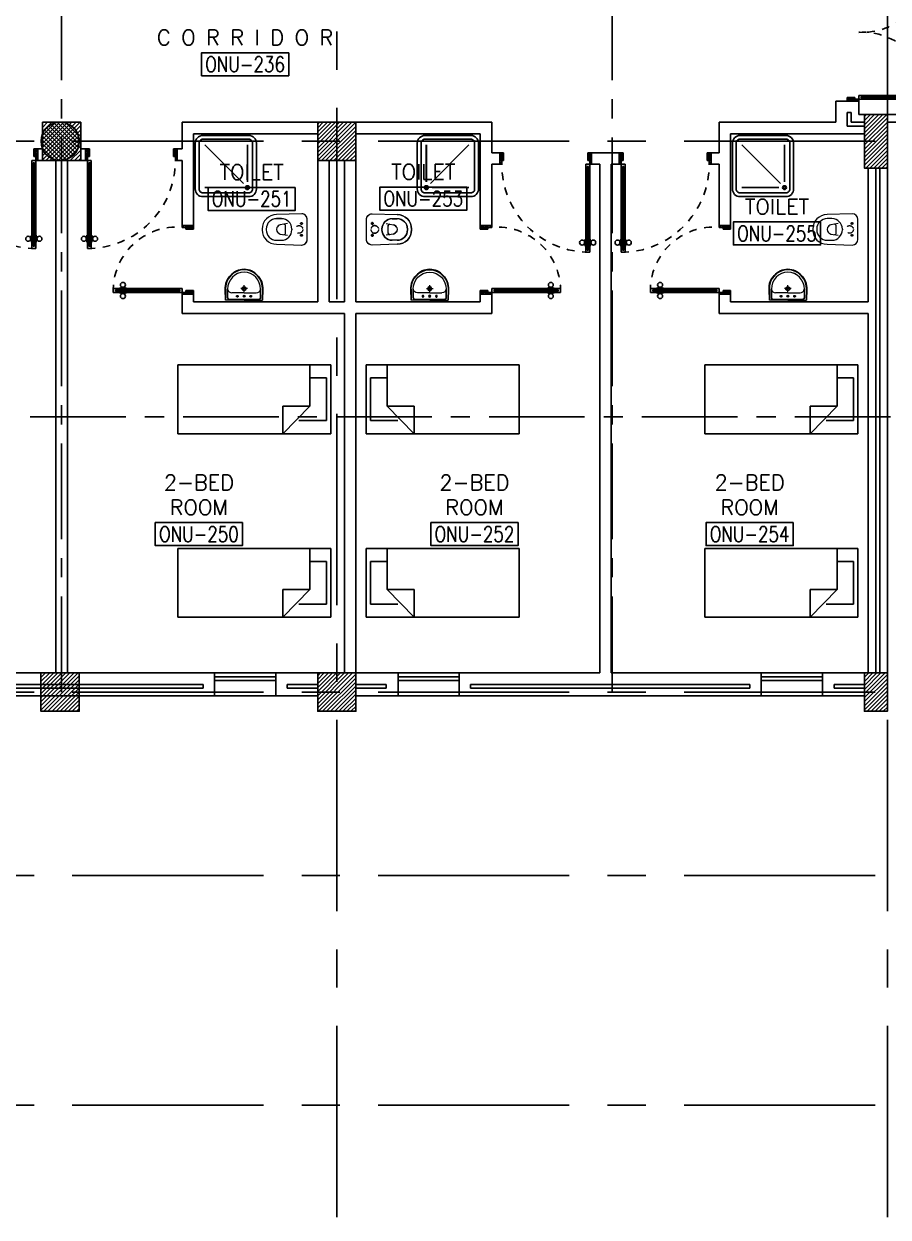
# Model space of a CAD drawing. Extents: x 88852.7 to 88945.7, y 39921.6 to 40001.1.
# Drawn here: x 88881.88 to 88893.18, y 39921.62 to 39937.22 of the extents above; entities that cross this region are included whole.
import ezdxf
from ezdxf.enums import TextEntityAlignment as Align

# ---------------------------------------------------------------- set-up
doc = ezdxf.new("R2010")
doc.units = 0
doc.header["$MEASUREMENT"] = 0
for name, pattern in [('CENTER', [2, 1.25, -0.25, 0.25, -0.25]), ('CENTERX2', [4, 2.5, -0.5, 0.5, -0.5]), ('DASHED', [0.75, 0.5, -0.25]), ('HIDDEN', [0.375, 0.25, -0.125]), ('HIDDEN2', [0.1875, 0.125, -0.0625])]:
    doc.linetypes.add(name, pattern=pattern)
doc.layers.get('0').update_dxf_attribs({"color": 11, "linetype": 'CONTINUOUS'})
for name, color, linetype in [('AXES', 11, 'CENTERX2'), ('AXES1', 11, 'CENTER'), ('COL', 11, 'CONTINUOUS'), ('DOOR', 11, 'CONTINUOUS'), ('EJ', 11, 'CONTINUOUS'), ('FIX', 11, 'CONTINUOUS'), ('FUR', 11, 'CONTINUOUS'), ('HAT', 11, 'CONTINUOUS'), ('INSUL', 11, 'CONTINUOUS'), ('RM-BOX', 11, 'CONTINUOUS'), ('RM-NAME', 11, 'CONTINUOUS'), ('RM-NO', 11, 'CONTINUOUS'), ('ROOF', 11, 'CONTINUOUS'), ('WALL', 11, 'CONTINUOUS'), ('WIN', 11, 'CONTINUOUS')]:
    doc.layers.add(name, color=color, linetype=linetype)
doc.styles.add('ROMANS', font='ROMANS.shx', dxfattribs={"width": 0.6})

# ---------------------------------------------------------------- blocks, each defined once
blk = doc.blocks.new('*X110')
at = {"color": 0}
for p, q in [((84179, 10675), (84665, 11161)), ((84179, 10729), (84612, 11161)), ((84179, 10782), (84559, 11161)), ((84179, 10835), (84506, 11161)), ((84179, 10888), (84453, 11161)), ((84179, 10941), (84400, 11161)), ((84179, 10994), (84347, 11161)), ((84179, 11047), (84294, 11161)), ((84179, 11100), (84240, 11161)), ((84179, 11153), (84187, 11161)), ((84218, 10661), (84679, 11122)), ((84271, 10661), (84679, 11069)), ((84324, 10661), (84679, 11016)), ((84377, 10661), (84679, 10963)), ((84430, 10661), (84679, 10910)), ((84483, 10661), (84679, 10857)), ((84536, 10661), (84679, 10804)), ((84589, 10661), (84679, 10751)), ((84642, 10661), (84679, 10698))]:
    blk.add_line(p, q, dxfattribs=at)
blk = doc.blocks.new('COL50')
at = {"layer": 'COL'}
blk.add_lwpolyline([(-250, 250), (-250, -250), (250, -250), (250, 250)], close=True, dxfattribs=at)
blk = doc.blocks.new('SHR1')
at = {"layer": 'FIX'}
for p, q in [((-196, 196), (-700, 700)), ((-143, 218), (-143, 700)), ((-218, 143), (-700, 143))]:
    blk.add_line(p, q, dxfattribs=at)
for points in [[(-825, 125), (-825, 725, -0.414214), (-725, 825), (-125, 825, -0.414214), (-25, 725), (-25, 125, -0.414214), (-125, 25), (-725, 25, -0.414214)], [(-775, 125), (-775, 725, -0.414214), (-725, 775), (-125, 775, -0.414214), (-75, 725), (-75, 125, -0.414214), (-125, 75), (-725, 75, -0.414214)]]:
    blk.add_lwpolyline(points, format="xyb", close=True, dxfattribs=at)
for radius in [25, 15]:
    blk.add_circle((-143, 143), radius, dxfattribs=at)
blk = doc.blocks.new('WC1')
at = {"layer": 'FIX', "lineweight": 20}
for p, q in [((-210, 204), (-538, 194)), ((-727, 5), (-727, -5)), ((-674, 5), (-674, -5)), ((-534, 24), (-540, 0)), ((-540, 0), (-534, -24)), ((-475, 141), (-538, 141)), ((-395, 76), (-490, 60)), ((-339, 5), (-339, -5)), ((-137, 0), (-137, 131)), ((-137, -131), (-137, 0)), ((-538, -141), (-475, -141)), ((-490, -60), (-395, -76)), ((-538, -194), (-210, -204)), ((-213, -204), (-210, -204))]:
    blk.add_line(p, q, dxfattribs=at)
at = {"layer": 'FIX', "linetype": 'Continuous', "lineweight": 20}
blk.add_line((-420, -47), (-420, 45), dxfattribs=at)
at = {"layer": 'FIX', "linetype": 'HIDDEN2', "lineweight": 20, "ltscale": 0.3}
blk.add_circle((-245, 0), 49.8, dxfattribs=at)
at = {"layer": 'FIX', "linetype": 'HIDDEN', "lineweight": 20, "ltscale": 0.05}
for centre in [(-213, 78), (-213, -77)]:
    blk.add_circle(centre, 11.6, dxfattribs=at)
at = {"layer": 'FIX', "lineweight": 20}
for centre, radius, start, end in [((-538, 5), 189, 90, 180), ((-210, 131), 73, 360, 90), ((-538, 5), 136, 90, 180), ((-473, -7), 68.2, 128.9242, 152.8468), ((-464, -18), 82, 108.496, 128.9242), ((-475, 5), 136, 360, 90), ((-538, -5), 189, 180, 270), ((-538, -5), 136, 180, 270), ((-473, 7), 68.2, 207.1532, 231.0758), ((-464, 18), 82, 231.0758, 251.504), ((-475, -5), 136, 270, 0), ((-210, -131), 73, 270, 0)]:
    blk.add_arc(centre, radius, start, end, dxfattribs=at)
at = {"layer": 'FIX', "linetype": 'Continuous', "lineweight": 20}
for centre, start, end in [((-443, 46), 357.6662, 91.6121), ((-442, -46), 268.3879, 2.3338)]:
    blk.add_arc(centre, 22.3, start, end, dxfattribs=at)
blk = doc.blocks.new('LAV1')
at = {"layer": 'FIX', "linetype": 'ByBlock', "ltscale": 0.3}
for p, q in [((-280, 210), (-275, 50)), ((-245, 210), (-245, 85)), ((245, 210), (245, 85)), ((280, 210), (275, 50)), ((0, 60), (-220, 60)), ((0, 60), (220, 60))]:
    blk.add_line(p, q, dxfattribs=at)
at = {"layer": 'FIX', "linetype": 'Continuous', "lineweight": 20}
for p, q in [((-275, 210), (-275, 50)), ((275, 210), (275, 50)), ((0, 50), (-275, 50)), ((0, 50), (-252, 50)), ((0, 155), (-181, 155)), ((0, 155), (181, 155)), ((0, 50), (275, 50)), ((0, 50), (252, 50))]:
    blk.add_line(p, q, dxfattribs=at)
at = {"layer": 'FIX', "linetype": 'DASHED', "lineweight": 20, "ltscale": 0.05}
for p, q in [((50, 220), (-50, 220)), ((0, 170), (0, 270)), ((0, 170), (0, 270))]:
    blk.add_line(p, q, dxfattribs=at)
at = {"layer": 'FIX', "lineweight": 20}
for p, q in [((16, 107), (-15, 107)), ((0, 92), (0, 123))]:
    blk.add_line(p, q, dxfattribs=at)
for centre, radius in [((0, 220), 29.5), ((0, 220), 22.5), ((0, 107), 15.5)]:
    blk.add_circle(centre, radius, dxfattribs=at)
at = {"layer": 'FIX', "linetype": 'HIDDEN', "lineweight": 20, "ltscale": 0.05}
for centre in [(-100, 107), (100, 107)]:
    blk.add_circle(centre, 12.4, dxfattribs=at)
at = {"layer": 'FIX', "linetype": 'ByBlock', "ltscale": 0.3}
for centre, radius, start, end in [((7, 220), 287, 91.3776, 182.0064), ((-7, 220), 287, 357.9936, 88.6224), ((-220, 85), 24.9, 179.7021, 269.9486), ((220, 85), 24.9, 270.0514, 0.2979)]:
    blk.add_arc(centre, radius, start, end, dxfattribs=at)
at = {"layer": 'FIX', "linetype": 'Continuous', "lineweight": 20}
for centre, radius, start, end in [((8, 217), 283, 91.6988, 181.351), ((8, 212), 253, 91.7328, 180.4884), ((-8, 217), 283, 358.649, 88.3012), ((-8, 212), 253, 359.5116, 88.2672), ((-179, 222), 66.9, 190.2006, 268.0786), ((179, 222), 66.9, 271.9214, 349.7994)]:
    blk.add_arc(centre, radius, start, end, dxfattribs=at)
blk = doc.blocks.new('C-300')
at = {"layer": 'HAT', "linetype": 'ByBlock', "ltscale": 0.3}
h = blk.add_hatch(dxfattribs=at)
h.set_pattern_fill('ANSI31', color=8, scale=300, style=0)
h.set_pattern_definition([(45, (-258496.182, -82361.005), (-26.5165043, 26.5165043), [])])
h.paths.add_polyline_path([(300, 500), (0, 500), (0, 250), (300, 250)])
h.paths.add_polyline_path([(300, 250), (0, 250), (0, 0), (300, 0)])
at = {"layer": 'COL'}
blk.add_lwpolyline([(0, 500), (300, 500), (300, 0), (0, 0)], close=True, dxfattribs=at)
blk = doc.blocks.new('C11')
at = {"layer": 'HAT'}
h = blk.add_hatch(dxfattribs=at)
h.set_pattern_fill('ANSI31', color=256, scale=300, style=0)
h.set_pattern_definition([(45, (-248556.182, -75061.005), (-26.5165043, 26.5165043), [])])
h.paths.add_polyline_path([(300, 700), (0, 700), (0, 350), (300, 350)])
h.paths.add_polyline_path([(300, 350), (0, 350), (0, 0), (300, 0)])
at = {"layer": 'COL'}
blk.add_lwpolyline([(300, 700), (300, 0), (0, 0), (0, 700)], close=True, dxfattribs=at)
blk = doc.blocks.new('DOOR100')
at = {"layer": 'DOOR', "color": 0, "linetype": 'ByBlock'}
for p, q in [((-76, 1251), (-76, 1301)), ((-76, 1301), (-26, 1301)), ((-26, 1301), (-76, 1301)), ((-59, 1251), (-76, 1251)), ((-59, 1251), (-59, 1271)), ((-43, 1271), (-59, 1271)), ((-43, 1251), (-43, 1271)), ((-26, 1251), (-43, 1251)), ((-26, 1251), (-26, 1301)), ((-92, 1206), (-92, 1141)), ((-83, 1206), (-92, 1206)), ((-83, 1141), (-92, 1141)), ((-83, 1129), (-83, 1219)), ((-76, 1219), (-83, 1219)), ((-83, 1206), (-83, 1141)), ((-76, 1129), (-83, 1129)), ((-26, 1219), (-19, 1219)), ((-26, 1129), (-19, 1129)), ((-19, 1129), (-19, 1219)), ((-19, 1206), (-19, 1141)), ((-19, 1206), (-10, 1206)), ((-19, 1141), (-10, 1141)), ((-10, 1206), (-10, 1141)), ((-76, 200), (-59, 200)), ((-76, 150), (-76, 200)), ((-59, 200), (-59, 180)), ((-59, 180), (-43, 180)), ((-43, 200), (-26, 200)), ((-43, 180), (-43, 200)), ((-26, 200), (-26, 150)), ((-1201, 0), (-1201, 150)), ((-1201, 150), (-1176, 150)), ((-1201, 150), (-1201, 0)), ((-1151, 0), (-1201, 0)), ((-1176, 150), (-1176, 100)), ((-1176, 100), (-1151, 100)), ((-1151, 100), (-1151, 0)), ((-76, 150), (-26, 150)), ((-51, 100), (-51, 0)), ((-26, 100), (-51, 100)), ((-51, 0), (-1, 0)), ((-1, 150), (-26, 150)), ((-26, 150), (-26, 100)), ((-1, 150), (-1, 0))]:
    blk.add_line(p, q, dxfattribs=at)
at = {"layer": 'DOOR', "linetype": 'ByBlock'}
for p, q in [((-76, 1251), (-76, 200)), ((-59, 200), (-59, 1251)), ((-43, 200), (-43, 1251)), ((-26, 200), (-26, 1251))]:
    blk.add_line(p, q, dxfattribs=at)
at = {"layer": 'DOOR', "color": 9, "linetype": 'ByBlock'}
for p, q in [((-1151, 0), (-1201, 114)), ((-1151, 0), (-1201, 40)), ((-1151, 0), (-1164, 100)), ((-51, 0), (-1, 114)), ((-51, 0), (-38, 100)), ((-51, 0), (-1, 40))]:
    blk.add_line(p, q, dxfattribs=at)
at = {"layer": 'DOOR', "color": 0, "linetype": 'ByBlock'}
for centre in [(-125, 1174), (22, 1174)]:
    blk.add_circle(centre, 32.4, dxfattribs=at)
at = {"layer": 'DOOR', "linetype": 'HIDDEN', "ltscale": 0.5}
blk.add_arc((-27, 152), 1149, 89.961, 180.0931, dxfattribs=at)
at = {"layer": 'DOOR', "color": 9, "linetype": 'ByBlock'}
for centre, radius, start, end in [((-1151, 0), 154, 103.7142, 108.8947), ((-1151, 0), 134, 100.72, 111.8402), ((-1151, 0), 94.4, 90, 121.9818), ((-1151, 0), 74.4, 90, 132.2236), ((-1151, 0), 54.4, 90, 156.7926), ((-1151, 0), 34.4, 90, 180), ((-1151, 0), 14.4, 90, 180), ((-51, 0), 94.4, 58.0182, 90), ((-51, 0), 74.4, 47.7764, 90), ((-51, 0), 54.4, 23.2074, 90), ((-51, 0), 34.4, 0, 90), ((-51, 0), 14.4, 0, 90), ((-51, 0), 134, 68.1598, 79.28), ((-51, 0), 114, 64.0838, 77.3774), ((-51, 0), 154, 71.1053, 76.2858)]:
    blk.add_arc(centre, radius, start, end, dxfattribs=at)
blk = doc.blocks.new('*X49')
at = {"color": 0}
for p, q in [((73379, 125458), (73871, 125950)), ((73379, 125511), (73818, 125950)), ((73379, 125564), (73765, 125950)), ((73379, 125617), (73712, 125950)), ((73379, 125670), (73659, 125950)), ((73379, 125723), (73606, 125950)), ((73379, 125776), (73553, 125950)), ((73379, 125829), (73500, 125950)), ((73379, 125882), (73447, 125950)), ((73379, 125935), (73394, 125950)), ((73424, 125450), (73879, 125905)), ((73477, 125450), (73879, 125852)), ((73530, 125450), (73879, 125799)), ((73583, 125450), (73879, 125746)), ((73636, 125450), (73879, 125692)), ((73690, 125450), (73879, 125639)), ((73743, 125450), (73879, 125586)), ((73796, 125450), (73879, 125533)), ((73849, 125450), (73879, 125480))]:
    blk.add_line(p, q, dxfattribs=at)
blk = doc.blocks.new('RM1')
at = {"layer": 'RM-BOX'}
blk.add_lwpolyline([(570, -200), (-570, -200), (-570, -500), (570, -500)], close=True, dxfattribs=at)
at = {"layer": 'RM-NAME', "style": 'ROMANS'}
for tag, p in [('ROOMNAME1', (0, 324)), ('ROOMNAME2', (0, 0))]:
    blk.add_attdef(tag, text='', height=200, dxfattribs=at).set_placement(p, align=Align.MIDDLE)
at = {"layer": 'RM-NO', "style": 'ROMANS', "width": 0.8}
blk.add_attdef('ROOMNO', text='', height=200, dxfattribs=at).set_placement((0, -350), align=Align.MIDDLE)
blk = doc.blocks.new('DOOR90')
at = {"layer": 'DOOR', "linetype": 'ByBlock'}
for p, q in [((0, 0), (-150, 0)), ((-200, -25), (-1000, -25)), ((-200, -42), (-1000, -42)), ((-200, -58), (-1000, -58)), ((-1000, -75), (-200, -75))]:
    blk.add_line(p, q, dxfattribs=at)
at = {"layer": 'DOOR', "color": 0, "linetype": 'ByBlock'}
for p, q in [((-150, 0), (-150, -25)), ((-150, 0), (0, 0)), ((0, -50), (0, 0)), ((-1050, -25), (-1050, -75)), ((-1050, -75), (-1050, -25)), ((-1000, -25), (-1050, -25)), ((-1000, -75), (-1050, -75)), ((-1020, -42), (-1020, -58)), ((-1000, -42), (-1020, -42)), ((-1000, -58), (-1020, -58)), ((-1000, -25), (-1000, -42)), ((-1000, -58), (-1000, -75)), ((-968, -25), (-968, -18)), ((-878, -18), (-968, -18)), ((-968, -75), (-968, -82)), ((-878, -82), (-968, -82)), ((-955, -18), (-955, -9)), ((-955, -9), (-890, -9)), ((-955, -18), (-890, -18)), ((-955, -82), (-955, -91)), ((-955, -82), (-890, -82)), ((-955, -91), (-890, -91)), ((-890, -18), (-890, -9)), ((-890, -82), (-890, -91)), ((-878, -25), (-878, -18)), ((-878, -75), (-878, -82)), ((-200, -42), (-200, -25)), ((-200, -25), (-150, -25)), ((-180, -42), (-200, -42)), ((-200, -75), (-200, -58)), ((-200, -58), (-180, -58)), ((-150, -75), (-200, -75)), ((-180, -58), (-180, -42)), ((-150, -75), (-150, -25)), ((-150, -25), (-100, -25)), ((-100, -25), (-100, -50)), ((-100, -50), (0, -50)), ((-150, -900), (-150, -875)), ((-150, -875), (-100, -875)), ((0, -900), (-150, -900)), ((-150, -900), (0, -900)), ((-100, -850), (0, -850)), ((-100, -875), (-100, -850)), ((0, -850), (0, -900))]:
    blk.add_line(p, q, dxfattribs=at)
at = {"layer": 'DOOR', "color": 9, "linetype": 'ByBlock'}
for p, q in [((0, -50), (-114, 0)), ((0, -50), (-40, 0)), ((0, -50), (-100, -37)), ((0, -850), (-114, -900)), ((0, -850), (-100, -863)), ((0, -850), (-40, -900))]:
    blk.add_line(p, q, dxfattribs=at)
at = {"layer": 'DOOR', "color": 0, "linetype": 'ByBlock'}
for centre in [(-923, 24), (-923, -124)]:
    blk.add_circle(centre, 32.4, dxfattribs=at)
at = {"layer": 'DOOR', "color": 9, "linetype": 'ByBlock'}
for centre, radius, start, end in [((0, -50), 74.4, 137.7764, 180), ((0, -50), 54.4, 113.2074, 180), ((0, -50), 154, 161.1053, 166.2858), ((0, -50), 134, 158.1598, 169.28), ((0, -50), 114, 154.0838, 167.3774), ((0, -50), 94.4, 148.0182, 180), ((0, -50), 34.4, 90, 180), ((0, -50), 14.4, 90, 180), ((0, -850), 154, 193.7142, 198.8947), ((0, -850), 134, 190.72, 201.8402), ((0, -850), 94.4, 180, 211.9818), ((0, -850), 74.4, 180, 222.2236), ((0, -850), 54.4, 180, 246.7926), ((0, -850), 34.4, 180, 270), ((0, -850), 14.4, 180, 270)]:
    blk.add_arc(centre, radius, start, end, dxfattribs=at)
at = {"layer": 'DOOR', "linetype": 'HIDDEN', "ltscale": 0.5}
blk.add_arc((-222, -50), 828, 178.2701, 275.003, dxfattribs=at)
blk = doc.blocks.new('AH20A')
at = {"layer": 'FUR'}
for p, q in [((0, 0.5), (0, -0.5)), ((1, 0.5), (0, 0.5)), ((0.1358, 0.5), (0.1358, -0.0987)), ((1, -0.5), (1, 0.5)), ((0.1358, 0.3112), (0.0277, 0.3112)), ((0.0277, 0.3112), (0.0277, -0.3087)), ((0.1358, -0.0987), (0.3125, -0.5)), ((0.1358, -0.0987), (0.3125, -0.0987)), ((0.3125, -0.5), (0.3125, -0.0987)), ((0.0277, -0.3087), (0.2076, -0.3087)), ((0, -0.5), (1, -0.5))]:
    blk.add_line(p, q, dxfattribs=at)
blk = doc.blocks.new('*X28')
at = {"color": 0}
for p, q in [((203886, 125450), (204386, 125950)), ((203889, 125506), (204333, 125950)), ((203889, 125559), (204279, 125950)), ((203889, 125612), (204226, 125950)), ((203889, 125665), (204173, 125950)), ((203889, 125718), (204120, 125950)), ((203889, 125771), (204067, 125950)), ((203889, 125824), (204014, 125950)), ((203889, 125877), (203961, 125950)), ((203889, 125930), (203908, 125950)), ((203939, 125450), (204389, 125900)), ((203992, 125450), (204389, 125847)), ((204045, 125450), (204389, 125794)), ((204098, 125450), (204389, 125741)), ((204151, 125450), (204389, 125688)), ((204204, 125450), (204389, 125635)), ((204257, 125450), (204389, 125582)), ((204310, 125450), (204389, 125528)), ((204363, 125450), (204389, 125475))]:
    blk.add_line(p, q, dxfattribs=at)
blk = doc.blocks.new('*X29')
at = {"color": 0}
for p, q in [((203889, 118293), (204345, 118750)), ((203889, 118346), (204292, 118750)), ((203889, 118399), (204239, 118750)), ((203889, 118452), (204186, 118750)), ((203889, 118505), (204133, 118750)), ((203889, 118558), (204080, 118750)), ((203889, 118611), (204027, 118750)), ((203889, 118665), (203974, 118750)), ((203889, 118718), (203921, 118750)), ((203898, 118250), (204389, 118740)), ((203951, 118250), (204389, 118687)), ((204004, 118250), (204389, 118634)), ((204057, 118250), (204389, 118581)), ((204110, 118250), (204389, 118528)), ((204163, 118250), (204389, 118475)), ((204216, 118250), (204389, 118422)), ((204269, 118250), (204389, 118369)), ((204322, 118250), (204389, 118316)), ((204375, 118250), (204389, 118263))]:
    blk.add_line(p, q, dxfattribs=at)
blk = doc.blocks.new('A$C272A55A0')
at = {"layer": 'DOOR', "color": 0, "linetype": 'ByBlock'}
for p, q in [((0, 900), (0, 1050)), ((50, 1050), (0, 1050)), ((25, 950), (50, 950)), ((25, 900), (25, 950)), ((50, 950), (50, 1050)), ((1750, 950), (1750, 1050)), ((1750, 1050), (1800, 1050)), ((1775, 950), (1750, 950)), ((1775, 900), (1775, 950)), ((1800, 1050), (1800, 900)), ((0, 900), (25, 900)), ((75, 900), (25, 900)), ((25, 850), (25, 900)), ((42, 850), (25, 850)), ((58, 870), (42, 870)), ((42, 870), (42, 850)), ((58, 850), (58, 870)), ((75, 850), (58, 850)), ((75, 900), (75, 850)), ((1725, 900), (1775, 900)), ((1725, 900), (1725, 850)), ((1725, 850), (1742, 850)), ((1742, 870), (1758, 870)), ((1742, 850), (1742, 870)), ((1758, 870), (1758, 850)), ((1758, 850), (1775, 850)), ((1800, 900), (1775, 900)), ((1775, 850), (1775, 900)), ((1718, 160), (1709, 160)), ((1709, 95), (1709, 160)), ((1725, 173), (1718, 173)), ((1718, 173), (1718, 83)), ((1718, 95), (1718, 160)), ((1775, 173), (1782, 173)), ((1782, 173), (1782, 83)), ((1782, 160), (1791, 160)), ((1782, 95), (1782, 160)), ((1791, 95), (1791, 160)), ((25, 50), (42, 50)), ((25, 50), (25, 0)), ((25, 0), (75, 0)), ((75, 0), (25, 0)), ((42, 50), (42, 30)), ((42, 30), (58, 30)), ((58, 50), (75, 50)), ((58, 50), (58, 30)), ((75, 50), (75, 0)), ((1718, 95), (1709, 95)), ((1725, 83), (1718, 83)), ((1742, 50), (1725, 50)), ((1725, 50), (1725, 0)), ((1775, 0), (1725, 0)), ((1725, 0), (1775, 0)), ((1742, 50), (1742, 30)), ((1758, 30), (1742, 30)), ((1775, 50), (1758, 50)), ((1758, 50), (1758, 30)), ((1775, 83), (1782, 83)), ((1775, 50), (1775, 0)), ((1782, 95), (1791, 95))]:
    blk.add_line(p, q, dxfattribs=at)
at = {"layer": 'DOOR', "color": 9, "linetype": 'ByBlock'}
for p, q in [((50, 1050), (0, 1010)), ((50, 1050), (0, 937)), ((50, 1050), (37, 950)), ((1750, 1050), (1800, 1010)), ((1750, 1050), (1800, 937)), ((1750, 1050), (1763, 950))]:
    blk.add_line(p, q, dxfattribs=at)
at = {"layer": 'DOOR', "linetype": 'ByBlock'}
for p, q in [((25, 850), (25, 50)), ((42, 850), (42, 50)), ((58, 850), (58, 50)), ((75, 50), (75, 850)), ((1725, 50), (1725, 850)), ((1742, 850), (1742, 50)), ((1758, 850), (1758, 50)), ((1775, 850), (1775, 50))]:
    blk.add_line(p, q, dxfattribs=at)
at = {"layer": 'DOOR', "color": 0, "linetype": 'ByBlock'}
for centre in [(1676, 128), (1824, 128)]:
    blk.add_circle(centre, 32.4, dxfattribs=at)
at = {"layer": 'DOOR', "color": 9, "linetype": 'ByBlock'}
for centre, radius, start, end in [((50, 1050), 54.4, 203.2074, 270), ((50, 1050), 74.4, 227.7764, 270), ((50, 1050), 94.4, 238.0182, 270), ((50, 1050), 114, 244.0838, 257.3774), ((50, 1050), 34.4, 180, 270), ((50, 1050), 14.4, 180, 270), ((1750, 1050), 14.4, 270, 0), ((1750, 1050), 34.4, 270, 0), ((1750, 1050), 54.4, 270, 336.7926), ((1750, 1050), 74.4, 270, 312.2236), ((1750, 1050), 94.4, 270, 301.9818), ((1750, 1050), 114, 282.6226, 295.9162), ((50, 1050), 134, 248.1598, 259.28), ((50, 1050), 154, 251.1053, 256.2858), ((1750, 1050), 134, 280.72, 291.8402), ((1750, 1050), 154, 283.7142, 288.8947)]:
    blk.add_arc(centre, radius, start, end, dxfattribs=at)
at = {"layer": 'DOOR', "linetype": 'HIDDEN', "ltscale": 0.5}
for centre, start, end in [((50, 851), 268.3174, 3.2965), ((1750, 851), 176.7035, 271.6826)]:
    blk.add_arc(centre, 851, start, end, dxfattribs=at)
at = {"layer": 'WALL', "linetype": 'ByBlock'}
blk.add_line((1800, 900), (1800, 1050), dxfattribs=at)

msp = doc.modelspace()

# ---------------------------------------------------------------- hatches: boundary and pattern name
at = {"layer": 'HAT'}
h = msp.add_hatch(dxfattribs=at)
h.set_pattern_fill('ANSI31', color=256, scale=0.3, style=0)
h.set_pattern_definition([(135, (88943.59166, 39892.04512), (0.026516504, 0.026516504), [])])
h.paths.add_polyline_path([(88882.6014, 39935.6796), (88882.3514, 39935.6796), (88882.3514, 39935.9296, -0.4142136)])
h.paths.add_polyline_path([(88882.3514, 39935.9296), (88882.3514, 39935.6796), (88882.1014, 39935.6796, -0.4142136)])
h.paths.add_polyline_path([(88882.1014, 39935.6796), (88882.3514, 39935.6796), (88882.3514, 39935.4296, -0.4142136)])
h.paths.add_polyline_path([(88882.3514, 39935.6796), (88882.6014, 39935.6796, -0.4142136), (88882.3514, 39935.4296)])

# ---------------------------------------------------------------- linework, layer by layer
at = {"layer": 'AXES'}
for p, q in [((88885.9703, 39921.6153), (88885.9703, 40000.4279)), ((88893.1703, 39921.6153), (88893.1703, 40000.0779)), ((88945.0103, 39935.6796), (88876.9703, 39935.6796)), ((88945.0103, 39928.4796), (88876.9703, 39928.4796)), ((88945.0103, 39926.0796), (88876.9703, 39926.0796)), ((88945.0103, 39923.0796), (88876.9703, 39923.0796))]:
    msp.add_line(p, q, dxfattribs=at)
at = {"layer": 'AXES1'}
for p, q in [((88882.3703, 39928.4796), (88882.3703, 39987.2996)), ((88889.5703, 39928.4796), (88889.5703, 39987.2996)), ((88935.2103, 39932.0796), (88874.5703, 39932.0796)), ((88935.2103, 39932.0796), (88892.9203, 39932.0796))]:
    msp.add_line(p, q, dxfattribs=at)
at = {"layer": 'COL'}
for p, q in [((88893.1703, 39928.7296), (88892.8703, 39928.7296)), ((88893.1703, 39928.2296), (88893.1703, 39928.7296))]:
    msp.add_line(p, q, dxfattribs=at)
msp.add_lwpolyline([(88885.7203, 39928.7296), (88885.7203, 39928.2296), (88886.2203, 39928.2296), (88886.2203, 39928.7296)], close=True, dxfattribs=at)
at = {"layer": 'EJ'}
msp.add_line((88893.1703, 39938.1796), (88893.1703, 39936.0796), dxfattribs=at)
at = {"layer": 'FIX'}
for p, q in [((88884.7475, 39935.1273), (88884.2433, 39935.6316)), ((88884.8006, 39935.1492), (88884.8006, 39935.6316)), ((88887.1399, 39935.1492), (88887.1399, 39935.6316)), ((88887.193, 39935.1273), (88887.6973, 39935.6316)), ((88884.7256, 39935.0742), (88884.2433, 39935.0742)), ((88887.2149, 39935.0742), (88887.6973, 39935.0742))]:
    msp.add_line(p, q, dxfattribs=at)
at = {"layer": 'FIX', "lineweight": 20}
for p, q in [((88885.5103, 39934.7314), (88885.1823, 39934.7214)), ((88886.4303, 39934.7314), (88886.7583, 39934.7214)), ((88884.9933, 39934.5324), (88884.9933, 39934.5227)), ((88885.0463, 39934.5324), (88885.0463, 39934.5227)), ((88885.1866, 39934.5518), (88885.1807, 39934.5276)), ((88885.1807, 39934.5276), (88885.1866, 39934.5033)), ((88885.2453, 39934.6684), (88885.1823, 39934.6684)), ((88885.3254, 39934.6032), (88885.2299, 39934.5877)), ((88885.3813, 39934.5324), (88885.3813, 39934.5227)), ((88886.5593, 39934.5324), (88886.5593, 39934.5227)), ((88886.6151, 39934.6032), (88886.7106, 39934.5877)), ((88886.6953, 39934.6684), (88886.7583, 39934.6684)), ((88886.7539, 39934.5518), (88886.7598, 39934.5276)), ((88886.7598, 39934.5276), (88886.7539, 39934.5033)), ((88886.8943, 39934.5324), (88886.8943, 39934.5227)), ((88886.9473, 39934.5324), (88886.9473, 39934.5227)), ((88885.1823, 39934.3867), (88885.2453, 39934.3867)), ((88885.2299, 39934.4674), (88885.3254, 39934.4519)), ((88886.7106, 39934.4674), (88886.6151, 39934.4519)), ((88886.7583, 39934.3867), (88886.6953, 39934.3867)), ((88885.1823, 39934.3337), (88885.5103, 39934.3237)), ((88886.7583, 39934.3337), (88886.4303, 39934.3237))]:
    msp.add_line(p, q, dxfattribs=at)
at = {"layer": 'FIX', "linetype": 'Continuous', "lineweight": 20}
for p, q in [((88885.3001, 39934.4802), (88885.2998, 39934.5722)), ((88886.6404, 39934.4802), (88886.6407, 39934.5722)), ((88891.6262, 39933.7454), (88891.6262, 39933.6046)), ((88892.1102, 39933.7454), (88892.1102, 39933.6046)), ((88891.8682, 39933.6046), (88891.6262, 39933.6046)), ((88891.8682, 39933.6046), (88891.646, 39933.6046)), ((88891.8682, 39933.697), (88891.7086, 39933.697)), ((88891.8682, 39933.697), (88892.0279, 39933.697)), ((88891.8682, 39933.6046), (88892.0904, 39933.6046)), ((88891.8682, 39933.6046), (88892.1102, 39933.6046))]:
    msp.add_line(p, q, dxfattribs=at)
at = {"layer": 'FIX', "color": 32, "linetype": 'ByBlock', "ltscale": 0.3}
for p, q in [((88891.6218, 39933.7454), (88891.6262, 39933.6046)), ((88891.6526, 39933.7454), (88891.6526, 39933.6354)), ((88892.0838, 39933.7454), (88892.0838, 39933.6354)), ((88892.1146, 39933.7454), (88892.1102, 39933.6046)), ((88891.8682, 39933.6134), (88891.6745, 39933.6134)), ((88891.8682, 39933.6134), (88892.0619, 39933.6134))]:
    msp.add_line(p, q, dxfattribs=at)
at = {"layer": 'FIX', "color": 32, "linetype": 'DASHED', "lineweight": 20, "ltscale": 0.05}
for p, q in [((88891.9118, 39933.7542), (88891.8238, 39933.7542)), ((88891.8678, 39933.7102), (88891.8678, 39933.7982)), ((88891.8678, 39933.7102), (88891.8678, 39933.7982))]:
    msp.add_line(p, q, dxfattribs=at)
at = {"layer": 'FIX', "color": 32, "lineweight": 20}
for p, q in [((88891.8819, 39933.6552), (88891.8546, 39933.6552)), ((88891.8682, 39933.6415), (88891.8682, 39933.6688))]:
    msp.add_line(p, q, dxfattribs=at)
at = {"layer": 'FIX'}
for points in [[(88884.1183, 39935.0566), (88884.1183, 39935.6566, -0.4142136), (88884.2183, 39935.7566), (88884.8183, 39935.7566, -0.4142136), (88884.9183, 39935.6566), (88884.9183, 39935.0566, -0.4142136), (88884.8183, 39934.9566), (88884.2183, 39934.9566, -0.4142136)], [(88884.1683, 39935.0566), (88884.1683, 39935.6566, -0.4142136), (88884.2183, 39935.7066), (88884.8183, 39935.7066, -0.4142136), (88884.8683, 39935.6566), (88884.8683, 39935.0566, -0.4142136), (88884.8183, 39935.0066), (88884.2183, 39935.0066, -0.4142136)], [(88887.8223, 39935.0566), (88887.8223, 39935.6566, 0.4142136), (88887.7223, 39935.7566), (88887.1223, 39935.7566, 0.4142136), (88887.0223, 39935.6566), (88887.0223, 39935.0566, 0.4142136), (88887.1223, 39934.9566), (88887.7223, 39934.9566, 0.4142136)], [(88887.7723, 39935.0566), (88887.7723, 39935.6566, 0.4142136), (88887.7223, 39935.7066), (88887.1223, 39935.7066, 0.4142136), (88887.0723, 39935.6566), (88887.0723, 39935.0566, 0.4142136), (88887.1223, 39935.0066), (88887.7223, 39935.0066, 0.4142136)]]:
    msp.add_lwpolyline(points, format="xyb", close=True, dxfattribs=at)
at = {"layer": 'FIX', "lineweight": 20}
for points in [[(88885.5071, 39934.3237), (88885.5103, 39934.3237, 0.4142136), (88885.5833, 39934.3967), (88885.5833, 39934.5276), (88885.5833, 39934.6584, 0.4142136), (88885.5103, 39934.7314)], [(88886.4334, 39934.3237), (88886.4303, 39934.3237, -0.4142136), (88886.3573, 39934.3967), (88886.3573, 39934.5276), (88886.3573, 39934.6584, -0.4142136), (88886.4303, 39934.7314)]]:
    msp.add_lwpolyline(points, format="xyb", dxfattribs=at)
at = {"layer": 'FIX'}
for centre, radius in [((88884.8006, 39935.0742), 0.025), ((88884.8006, 39935.0742), 0.015), ((88887.1399, 39935.0742), 0.025), ((88887.1399, 39935.0742), 0.015)]:
    msp.add_circle(centre, radius, dxfattribs=at)
at = {"layer": 'FIX', "color": 22, "linetype": 'HIDDEN2', "lineweight": 20, "ltscale": 0.3}
for centre in [(88885.4753, 39934.5276), (88886.4653, 39934.5276)]:
    msp.add_circle(centre, 0.0498, dxfattribs=at)
at = {"layer": 'FIX', "color": 97, "linetype": 'HIDDEN', "lineweight": 20, "ltscale": 0.05}
for centre in [(88885.5071, 39934.6051), (88886.4334, 39934.6051), (88885.5071, 39934.4501), (88886.4334, 39934.4501)]:
    msp.add_circle(centre, 0.0116, dxfattribs=at)
at = {"layer": 'FIX', "lineweight": 20}
for centre, radius in [((88891.8678, 39933.7542), 0.026), ((88891.8678, 39933.7542), 0.0198), ((88891.8682, 39933.6552), 0.0137)]:
    msp.add_circle(centre, radius, dxfattribs=at)
at = {"layer": 'FIX', "color": 32, "linetype": 'HIDDEN', "lineweight": 20, "ltscale": 0.05}
for centre in [(88891.7802, 39933.6552), (88891.9562, 39933.6552)]:
    msp.add_circle(centre, 0.0109, dxfattribs=at)
at = {"layer": 'FIX', "lineweight": 20}
for centre, radius, start, end in [((88885.1823, 39934.5324), 0.189, 90, 180), ((88886.7583, 39934.5324), 0.189, 360, 90), ((88885.1823, 39934.5227), 0.189, 180, 270), ((88885.1823, 39934.5324), 0.136, 90, 180), ((88885.1823, 39934.5227), 0.136, 180, 270), ((88885.2472, 39934.5207), 0.0682, 128.92417, 152.84682), ((88885.2559, 39934.51), 0.082, 108.49595, 128.92417), ((88885.2453, 39934.5324), 0.136, 360, 90), ((88885.2453, 39934.5227), 0.136, 270, 0), ((88886.6953, 39934.5324), 0.136, 90, 180), ((88886.6953, 39934.5227), 0.136, 180, 270), ((88886.6846, 39934.51), 0.082, 51.07583, 71.50405), ((88886.6933, 39934.5207), 0.0682, 27.15318, 51.07583), ((88886.7583, 39934.5324), 0.136, 360, 90), ((88886.7583, 39934.5227), 0.136, 270, 0), ((88886.7583, 39934.5227), 0.189, 270, 0), ((88885.2472, 39934.5344), 0.0682, 207.15318, 231.07583), ((88885.2559, 39934.5452), 0.082, 231.07583, 251.50405), ((88886.6846, 39934.5452), 0.082, 288.49595, 308.92417), ((88886.6933, 39934.5344), 0.0682, 308.92417, 332.84682)]:
    msp.add_arc(centre, radius, start, end, dxfattribs=at)
at = {"layer": 'FIX', "linetype": 'Continuous', "lineweight": 20}
for centre, radius, start, end in [((88885.2776, 39934.5731), 0.0223, 357.66621, 91.61215), ((88886.6629, 39934.5731), 0.0223, 88.38785, 182.33379), ((88885.2779, 39934.482), 0.0223, 268.38785, 2.33379), ((88886.6626, 39934.482), 0.0223, 177.66621, 271.61215), ((88891.8756, 39933.7512), 0.2494, 91.6988, 181.35097), ((88891.8749, 39933.7475), 0.2223, 91.73281, 180.48842), ((88891.8608, 39933.7512), 0.2494, 358.64903, 88.3012), ((88891.8615, 39933.7475), 0.2223, 359.51158, 88.26719), ((88891.7105, 39933.7558), 0.0589, 190.20056, 268.07863), ((88892.0259, 39933.7558), 0.0589, 271.92137, 349.79944)]:
    msp.add_arc(centre, radius, start, end, dxfattribs=at)
at = {"layer": 'FIX', "color": 32, "linetype": 'ByBlock', "ltscale": 0.3}
for centre, radius, start, end in [((88891.8742, 39933.7542), 0.2526, 91.37765, 182.00641), ((88891.8622, 39933.7542), 0.2526, 357.99359, 88.62235), ((88891.6745, 39933.6352), 0.0219, 179.70214, 269.94861), ((88892.0619, 39933.6352), 0.0219, 270.05139, 0.29786)]:
    msp.add_arc(centre, radius, start, end, dxfattribs=at)
at = {"layer": 'INSUL'}
for p, q in [((88892.6953, 39936.0546), (88892.6453, 39936.0546)), ((88892.6453, 39935.8796), (88892.6453, 39936.0546)), ((88892.6953, 39935.9296), (88892.6953, 39936.0546)), ((88892.8703, 39935.9296), (88892.6953, 39935.9296)), ((88892.8703, 39935.8796), (88892.6453, 39935.8796)), ((88893.0203, 39935.0296), (88893.0203, 39935.3296)), ((88893.0703, 39935.0296), (88893.0703, 39935.3296)), ((88893.0203, 39935.2796), (88893.0203, 39928.7296)), ((88893.0703, 39935.2796), (88893.0703, 39928.7296)), ((88893.0203, 39933.9296), (88893.0203, 39928.7296)), ((88893.0703, 39933.9296), (88893.0703, 39928.7296)), ((88880.5236, 39928.5796), (88884.2203, 39928.5796)), ((88880.5236, 39928.5296), (88884.2203, 39928.5296)), ((88884.2203, 39928.5296), (88884.2203, 39928.5796)), ((88885.3203, 39928.5296), (88885.3203, 39928.5796)), ((88885.3203, 39928.5796), (88885.7203, 39928.5796)), ((88885.3203, 39928.5296), (88885.7203, 39928.5296)), ((88886.2203, 39928.5796), (88886.6169, 39928.5796)), ((88886.2203, 39928.5296), (88886.6169, 39928.5296)), ((88886.6169, 39928.5296), (88886.6169, 39928.5796)), ((88887.7169, 39928.5796), (88891.3703, 39928.5796)), ((88887.7169, 39928.5296), (88887.7169, 39928.5796)), ((88887.7169, 39928.5296), (88891.3703, 39928.5296)), ((88891.3703, 39928.5296), (88891.3703, 39928.5796)), ((88892.4736, 39928.5796), (88892.8703, 39928.5796)), ((88892.4736, 39928.5296), (88892.4736, 39928.5796)), ((88892.4736, 39928.5296), (88892.8703, 39928.5296))]:
    msp.add_line(p, q, dxfattribs=at)
at = {"layer": 'ROOF'}
for p, q in [((88894.4653, 39936.0296), (88892.7953, 39936.0296)), ((88894.3153, 39935.9296), (88893.1703, 39935.9296))]:
    msp.add_line(p, q, dxfattribs=at)
at = {"layer": 'WALL'}
for p, q in [((88893.1703, 39938.3296), (88893.1703, 39936.0296)), ((88892.4953, 39935.9296), (88892.4953, 39936.2046)), ((88892.7953, 39936.2046), (88892.4953, 39936.2046)), ((88892.7953, 39936.0296), (88892.7953, 39936.2046)), ((88883.9453, 39935.9296), (88883.9453, 39935.5796)), ((88883.9453, 39935.9296), (88885.7203, 39935.9296)), ((88887.9953, 39935.9296), (88886.2203, 39935.9296)), ((88887.9953, 39935.9296), (88887.9953, 39935.5296)), ((88890.9703, 39935.9296), (88890.9703, 39935.5296)), ((88890.9703, 39935.9296), (88892.4953, 39935.9296)), ((88893.1703, 39936.0296), (88893.1703, 39936.0796)), ((88893.1703, 39936.0296), (88893.1703, 39936.0796)), ((88884.0953, 39935.7796), (88884.0953, 39934.5796)), ((88887.8453, 39935.7796), (88887.8453, 39934.5796)), ((88891.1203, 39935.7796), (88891.1203, 39934.5796)), ((88891.1203, 39935.7796), (88892.8703, 39935.7796)), ((88882.0578, 39935.5796), (88882.0578, 39935.4296)), ((88882.6828, 39935.5796), (88882.6828, 39935.4296)), ((88883.8828, 39935.5796), (88883.8828, 39935.4296)), ((88883.8828, 39935.5796), (88883.9453, 39935.5796)), ((88888.1015, 39935.5296), (88887.9953, 39935.5296)), ((88888.1015, 39935.5296), (88888.1015, 39935.3796)), ((88889.3015, 39935.5296), (88889.3015, 39935.3796)), ((88889.664, 39935.5296), (88889.664, 39935.3796)), ((88890.864, 39935.5296), (88890.9703, 39935.5296)), ((88890.864, 39935.5296), (88890.864, 39935.3796)), ((88882.2953, 39935.4296), (88882.2953, 39928.7296)), ((88882.4453, 39935.4296), (88882.4453, 39928.7296)), ((88883.8828, 39935.4296), (88883.9453, 39935.4296)), ((88883.9453, 39935.4296), (88883.9453, 39934.5796)), ((88885.7203, 39935.4296), (88885.7203, 39933.5796)), ((88885.8703, 39935.4296), (88885.8703, 39933.5796)), ((88886.0703, 39935.4296), (88886.0703, 39933.5796)), ((88886.2203, 39935.4296), (88886.2203, 39933.5796)), ((88888.1015, 39935.3796), (88887.9953, 39935.3796)), ((88887.9953, 39935.3796), (88887.9953, 39934.5796)), ((88889.4078, 39935.3796), (88889.4078, 39928.7296)), ((88889.5578, 39935.3796), (88889.5578, 39928.7296)), ((88890.864, 39935.3796), (88890.9703, 39935.3796)), ((88890.9703, 39935.3796), (88890.9703, 39934.5796)), ((88892.9203, 39935.3296), (88892.9203, 39934.8796)), ((88893.1703, 39928.7296), (88893.1703, 39935.3296)), ((88893.1703, 39935.3296), (88893.1703, 39934.8796)), ((88893.1703, 39928.7296), (88893.1703, 39935.3296)), ((88890.9703, 39934.5796), (88891.1203, 39934.5796)), ((88892.9203, 39934.0796), (88892.9203, 39933.6796)), ((88893.1703, 39934.0796), (88893.1703, 39928.7296)), ((88893.1703, 39934.0796), (88893.1703, 39928.7296)), ((88883.9453, 39933.6796), (88883.9453, 39933.4296)), ((88884.0953, 39933.6796), (88884.0953, 39933.5796)), ((88887.8453, 39933.6796), (88887.8453, 39933.5796)), ((88887.9953, 39933.6796), (88887.9953, 39933.4296)), ((88890.9703, 39933.6796), (88890.9703, 39933.4296)), ((88890.9703, 39933.6796), (88891.1203, 39933.6796)), ((88891.1203, 39933.6796), (88891.1203, 39933.5796)), ((88891.1203, 39933.6796), (88891.1203, 39933.5796)), ((88885.8703, 39933.5796), (88886.0703, 39933.5796)), ((88891.1203, 39933.5796), (88892.9203, 39933.5796)), ((88891.9703, 39933.5796), (88892.9203, 39933.5796)), ((88886.0703, 39933.4296), (88886.0703, 39928.7296)), ((88886.2203, 39933.4296), (88886.2203, 39928.7296)), ((88890.9703, 39933.4296), (88892.9203, 39933.4296)), ((88880.3703, 39928.7296), (88882.2953, 39928.7296)), ((88882.4486, 39928.7296), (88884.3703, 39928.7296)), ((88884.3703, 39928.4296), (88884.3703, 39928.7296)), ((88885.7203, 39928.7296), (88885.1703, 39928.7296)), ((88885.1703, 39928.4296), (88885.1703, 39928.7296)), ((88886.1902, 39928.7296), (88886.7703, 39928.7296)), ((88886.7703, 39928.4296), (88886.7703, 39928.7296)), ((88887.5703, 39928.7296), (88889.4078, 39928.7296)), ((88887.5703, 39928.4296), (88887.5703, 39928.7296)), ((88889.5578, 39928.7296), (88891.5203, 39928.7296)), ((88891.5203, 39928.4296), (88891.5203, 39928.7296)), ((88892.3203, 39928.4296), (88892.3203, 39928.7296)), ((88892.8703, 39928.7296), (88892.3203, 39928.7296)), ((88880.3703, 39928.4296), (88884.3703, 39928.4296)), ((88885.7203, 39928.4296), (88885.1703, 39928.4296)), ((88886.2203, 39928.4296), (88886.7703, 39928.4296)), ((88887.5703, 39928.4296), (88891.5203, 39928.4296)), ((88892.8703, 39928.4296), (88892.3203, 39928.4296))]:
    msp.add_line(p, q, dxfattribs=at)
at = {"layer": 'WALL', "linetype": 'ByBlock'}
for p, q in [((88893.1703, 39936.0296), (88893.1703, 39936.0296)), ((88884.0953, 39935.7796), (88885.7203, 39935.7796)), ((88887.8453, 39935.7796), (88886.2203, 39935.7796)), ((88882.1203, 39935.5796), (88882.0578, 39935.5796)), ((88882.6203, 39935.5796), (88882.6828, 39935.5796)), ((88889.664, 39935.5296), (88889.3015, 39935.5296)), ((88882.0578, 39935.4296), (88882.1203, 39935.4296)), ((88882.6828, 39935.4296), (88882.6203, 39935.4296)), ((88889.3015, 39935.3796), (88889.4078, 39935.3796)), ((88889.664, 39935.3796), (88889.5578, 39935.3796)), ((88892.9203, 39935.3296), (88892.9203, 39933.5796)), ((88893.1703, 39935.3296), (88893.1703, 39928.4296)), ((88883.9453, 39934.5796), (88884.0953, 39934.5796)), ((88887.9953, 39934.5796), (88887.8453, 39934.5796)), ((88883.9453, 39933.6796), (88884.0953, 39933.6796)), ((88887.9953, 39933.6796), (88887.8453, 39933.6796)), ((88884.0953, 39933.5796), (88885.7203, 39933.5796)), ((88887.8453, 39933.5796), (88886.2203, 39933.5796)), ((88883.9453, 39933.4296), (88886.0703, 39933.4296)), ((88887.9953, 39933.4296), (88886.2203, 39933.4296)), ((88892.9203, 39933.4296), (88892.9203, 39928.7296))]:
    msp.add_line(p, q, dxfattribs=at)
at = {"layer": 'WALL'}
msp.add_circle((88882.3514, 39935.6796), 0.25, dxfattribs=at)
at = {"layer": 'WIN'}
for p, q in [((88884.3703, 39928.7296), (88885.1703, 39928.7296)), ((88884.3703, 39928.6796), (88885.1703, 39928.6796)), ((88884.3703, 39928.6296), (88885.1703, 39928.6296)), ((88886.7703, 39928.7296), (88887.5703, 39928.7296)), ((88886.7703, 39928.6796), (88887.5703, 39928.6796)), ((88886.7703, 39928.6296), (88887.5703, 39928.6296)), ((88891.5203, 39928.7296), (88892.3203, 39928.7296)), ((88891.5203, 39928.6796), (88892.3203, 39928.6796)), ((88891.5203, 39928.6296), (88892.3203, 39928.6296)), ((88884.3703, 39928.4296), (88885.1703, 39928.4296)), ((88886.7703, 39928.4296), (88887.5703, 39928.4296)), ((88891.5203, 39928.4296), (88892.3203, 39928.4296))]:
    msp.add_line(p, q, dxfattribs=at)

# ---------------------------------------------------------------- block references
at = {"layer": 'COL', "zscale": 0.001}
for name, p, xscale, yscale in [('COL50', (88882.3703, 39935.6796), 0.001, 0.001), ('COL50', (88882.3703, 39935.6796), 0.001, 0.001), ('COL50', (88885.9703, 39935.6796), 0.001, 0.001), ('COL50', (88885.9703, 39935.6796), 0.001, 0.001), ('C11', (88892.8703, 39935.3296), 0.001, 0.001), ('COL50', (88882.3503, 39928.4796), 0.001000000047497451, 0.0009999999892897904)]:
    msp.add_blockref(name, p, dxfattribs=dict(at, xscale=xscale, yscale=yscale))
at = {"layer": 'COL', "color": 62, "linetype": 'Continuous', "xscale": 0.001, "yscale": 0.001, "zscale": 0.001}
msp.add_blockref('C-300', (88892.8703, 39928.2296), dxfattribs=at)
at = {"layer": 'DOOR', "color": 0, "linetype": 'ByBlock', "zscale": 0.001}
for name, p, xscale, yscale, rotation in [('A$C272A55A0', (88893.6956, 39938.0046), -0.000999999996565748, 0.000999999996565748, 90), ('DOOR100', (88882.0578, 39935.5796), -0.001, 0.001, 180), ('DOOR100', (88882.6828, 39935.5796), 0.001, 0.001, 180), ('DOOR100', (88889.3026, 39935.5296), -0.001, 0.001, 180), ('DOOR100', (88889.663, 39935.5296), 0.001, 0.001, 180), ('DOOR90', (88884.0953, 39933.6796), -0.001, 0.001, 180), ('DOOR90', (88887.8453, 39933.6796), 0.001, 0.001, 180), ('DOOR90', (88891.1203, 39933.6796), -0.001, 0.001, 180)]:
    msp.add_blockref(name, p, dxfattribs=dict(at, xscale=xscale, yscale=yscale, rotation=rotation))
at = {"layer": 'FIX'}
for name, p, xscale, yscale, zscale in [('SHR1', (88884.9433, 39934.9316), 0.001, 0.001, 0.001), ('SHR1', (88886.9973, 39934.9316), -0.001, 0.001, 0.001), ('SHR1', (88891.9683, 39934.9316), 0.001, 0.001, 0.001), ('WC1', (88885.7203, 39934.5276), 0.001, 0.001, 0.001), ('WC1', (88886.2203, 39934.5276), -0.001, 0.001, 0.001), ('WC1', (88892.9203, 39934.5276), 0.001, 0.001, 0.001), ('LAV1', (88884.7567, 39933.5606), 0.0008799999997863779, 0.0008799999997863779, 0.00087999999978), ('LAV1', (88887.1843, 39933.5606), -0.0008799999997863779, 0.0008799999997863779, 0.00087999999978), ('LAV1', (88891.8682, 39933.5606), 0.0008799999997863779, 0.0008799999997863779, 0.00087999999978), ('AH20A', (88885.8895, 39932.3064), -2, 0.8999999999999998, 2), ('AH20A', (88886.3543, 39932.3064), 2, 0.8999999999999998, 2), ('AH20A', (88892.7843, 39932.3064), -2, 0.8999999999999998, 2), ('AH20A', (88885.8895, 39929.9076), -2, 0.8999999999999998, 2), ('AH20A', (88886.3543, 39929.9076), 2, 0.8999999999999998, 2), ('AH20A', (88892.7843, 39929.9076), -2, 0.8999999999999998, 2)]:
    msp.add_blockref(name, p, dxfattribs=dict(at, xscale=xscale, yscale=yscale, zscale=zscale))
at = {"layer": 'HAT', "zscale": 0.001}
for name, p, xscale, yscale in [('*X49', (88808.741, 39809.9798), 0.001, 0.001), ('*X28', (88681.8317, 39809.9798), 0.001, 0.001), ('*X110', (88797.921, 39917.5686), 0.001000000047497451, 0.0009999999892897904), ('*X29', (88681.8317, 39809.9799), 0.001, 0.001)]:
    msp.add_blockref(name, p, dxfattribs=dict(at, xscale=xscale, yscale=yscale))
at = {"layer": 'RM-NO', "xscale": 0.001, "yscale": 0.001, "zscale": 0.001}
for p, values in [((88884.7703, 39937.037), {'ROOMNO': 'ONU-236', 'ROOMNAME2': 'C O R R I D O R'}), ((88884.8566, 39935.2772), {'ROOMNO': 'ONU-251', 'ROOMNAME2': 'TOILET'}), ((88887.1005, 39935.28), {'ROOMNO': 'ONU-253', 'ROOMNAME2': 'TOILET'}), ((88891.7265, 39934.8251), {'ROOMNO': 'ONU-255', 'ROOMNAME2': 'TOILET'}), ((88884.1661, 39930.8948), {'ROOMNO': 'ONU-250', 'ROOMNAME2': 'ROOM', 'ROOMNAME1': '2-BED'}), ((88887.7701, 39930.8948), {'ROOMNO': 'ONU-252', 'ROOMNAME2': 'ROOM', 'ROOMNAME1': '2-BED'}), ((88891.3688, 39930.8948), {'ROOMNO': 'ONU-254', 'ROOMNAME2': 'ROOM', 'ROOMNAME1': '2-BED'})]:
    msp.add_blockref('RM1', p, dxfattribs=at).add_auto_attribs(values)

doc.saveas('drawing.dxf')
